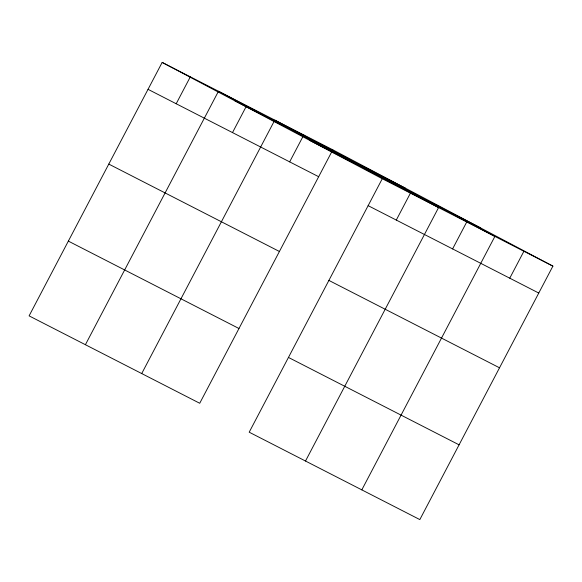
<?xml version="1.0" encoding="UTF-8"?>
<svg xmlns="http://www.w3.org/2000/svg" width="582" height="582" viewBox="0 0 582 582"><rect width="100%" height="100%" fill="white"/><g stroke="black" fill="none" stroke-linecap="round" stroke-linejoin="round"><path stroke-width="0.87" d="M332.795 149.807L162.167 62.412L29.1 315.873L199.728 403.268L332.795 149.807L552.9 266.127L419.833 519.588L249.205 432.193L382.272 178.732L552.9 266.127M176.193 103.749L190.321 76.831M85.409 344.711L218.476 91.25L438.581 207.57L305.506 461.031M232.502 132.594L246.63 105.677M141.717 373.557L274.784 120.096L494.889 236.416L361.815 489.877M289.661 161.869L303.789 134.951M396.291 220.069L410.426 193.151M452.6 248.907L466.735 221.989M509.759 278.189L523.895 251.271M234.801 100.795L405.428 188.19M309.639 140.349L480.266 227.744M148.039 89.33L318.667 176.724M368.137 205.65L538.765 293.044M108.79 164.088L279.418 251.482M328.888 280.408L499.516 367.802M68.349 241.115L238.976 328.51M288.454 357.435L459.082 444.83M162.167 62.412L382.272 178.732"/></g></svg>
